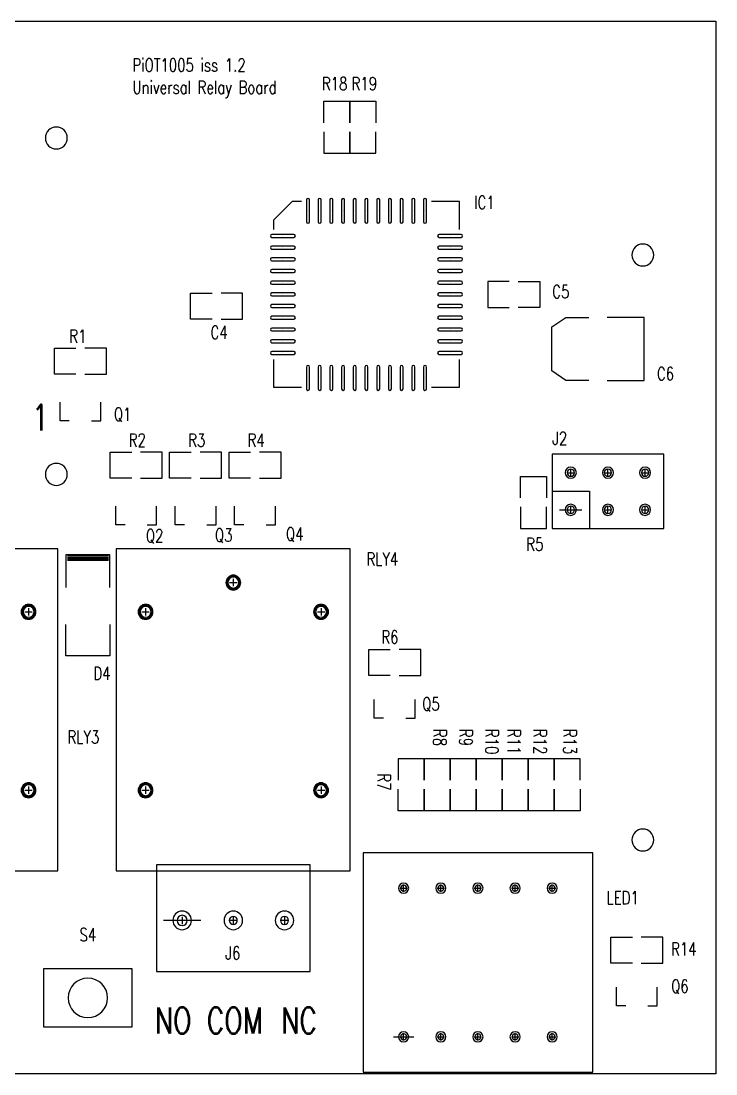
# Model space of a CAD drawing. Extents: x 0 to 110, y 0 to 72.
# Drawn here: x 62.5 to 110, y 0 to 72 of the extents above; entities that cross this region are included whole.
import ezdxf
from ezdxf.enums import TextEntityAlignment as Align

# ---------------------------------------------------------------- set-up
doc = ezdxf.new("R2010")
doc.units = 0
doc.layers.get('0').update_dxf_attribs({"linetype": 'CONTINUOUS'})
for name, color, linetype in [('BOARD_OUTLINE_00', 254, 'CONTINUOUS'), ('DRIL_SYMBOL', 254, 'CONTINUOUS'), ('PART_NAME_01', 254, 'CONTINUOUS'), ('PART_TOP_2DLINE_00', 254, 'CONTINUOUS'), ('PART_TOP_2DLINE_01', 254, 'CONTINUOUS'), ('TEXT_26', 255, 'CONTINUOUS')]:
    doc.layers.add(name, color=color, linetype=linetype)
doc.styles.add('W0$127', font='simplex', dxfattribs={"width": 0.75})
doc.styles.add('W0$254', font='simplex', dxfattribs={"width": 0.75})

msp = doc.modelspace()

# ---------------------------------------------------------------- linework, layer by layer
for p, q in [((82.004, 59.772), (82.004, 58.274)), ((82.207, 58.274), (82.207, 59.772)), ((82.804, 59.772), (82.804, 58.274)), ((83.007, 58.274), (83.007, 59.772)), ((83.604, 59.772), (83.604, 58.274)), ((83.807, 58.274), (83.807, 59.772)), ((84.404, 59.772), (84.404, 58.274)), ((84.607, 58.274), (84.607, 59.772)), ((85.204, 59.772), (85.204, 58.274)), ((85.407, 58.274), (85.407, 59.772)), ((86.004, 59.772), (86.004, 58.274)), ((86.208, 58.274), (86.208, 59.772)), ((86.804, 59.772), (86.804, 58.274)), ((87.008, 58.274), (87.008, 59.772)), ((87.605, 59.772), (87.605, 58.274)), ((87.808, 58.274), (87.808, 59.772)), ((88.405, 59.772), (88.405, 58.274)), ((88.608, 58.274), (88.608, 59.772)), ((89.205, 59.772), (89.205, 58.274)), ((89.408, 58.274), (89.408, 59.772)), ((90.005, 59.772), (90.005, 58.274)), ((90.208, 58.274), (90.208, 59.772)), ((82.105, 59.023), (82.105, 59.023)), ((82.105, 59.023), (82.105, 59.023)), ((82.105, 59.023), (82.105, 59.023)), ((82.105, 59.023), (82.105, 59.023)), ((82.105, 59.023), (82.105, 59.023)), ((82.105, 59.023), (82.105, 59.023)), ((82.105, 59.023), (82.105, 59.023)), ((82.105, 59.023), (82.105, 59.023)), ((82.906, 59.023), (82.906, 59.023)), ((82.906, 59.023), (82.906, 59.023)), ((82.906, 59.023), (82.906, 59.023)), ((82.906, 59.023), (82.906, 59.023)), ((82.906, 59.023), (82.906, 59.023)), ((82.906, 59.023), (82.906, 59.023)), ((82.906, 59.023), (82.906, 59.023)), ((82.906, 59.023), (82.906, 59.023)), ((83.706, 59.023), (83.706, 59.023)), ((83.706, 59.023), (83.706, 59.023)), ((83.706, 59.023), (83.706, 59.023)), ((83.706, 59.023), (83.706, 59.023)), ((83.706, 59.023), (83.706, 59.023)), ((83.706, 59.023), (83.706, 59.023)), ((83.706, 59.023), (83.706, 59.023)), ((83.706, 59.023), (83.706, 59.023)), ((84.506, 59.023), (84.506, 59.023)), ((84.506, 59.023), (84.506, 59.023)), ((84.506, 59.023), (84.506, 59.023)), ((84.506, 59.023), (84.506, 59.023)), ((84.506, 59.023), (84.506, 59.023)), ((84.506, 59.023), (84.506, 59.023)), ((84.506, 59.023), (84.506, 59.023)), ((84.506, 59.023), (84.506, 59.023)), ((85.306, 59.023), (85.306, 59.023)), ((85.306, 59.023), (85.306, 59.023)), ((85.306, 59.023), (85.306, 59.023)), ((85.306, 59.023), (85.306, 59.023)), ((85.306, 59.023), (85.306, 59.023)), ((85.306, 59.023), (85.306, 59.023)), ((85.306, 59.023), (85.306, 59.023)), ((85.306, 59.023), (85.306, 59.023)), ((86.106, 59.023), (86.106, 59.023)), ((86.106, 59.023), (86.106, 59.023)), ((86.106, 59.023), (86.106, 59.023)), ((86.106, 59.023), (86.106, 59.023)), ((86.106, 59.023), (86.106, 59.023)), ((86.106, 59.023), (86.106, 59.023)), ((86.106, 59.023), (86.106, 59.023)), ((86.106, 59.023), (86.106, 59.023)), ((86.906, 59.023), (86.906, 59.023)), ((86.906, 59.023), (86.906, 59.023)), ((86.906, 59.023), (86.906, 59.023)), ((86.906, 59.023), (86.906, 59.023)), ((86.906, 59.023), (86.906, 59.023)), ((86.906, 59.023), (86.906, 59.023)), ((86.906, 59.023), (86.906, 59.023)), ((86.906, 59.023), (86.906, 59.023)), ((87.706, 59.023), (87.706, 59.023)), ((87.706, 59.023), (87.706, 59.023)), ((87.706, 59.023), (87.706, 59.023)), ((87.706, 59.023), (87.706, 59.023)), ((87.706, 59.023), (87.706, 59.023)), ((87.706, 59.023), (87.706, 59.023)), ((87.706, 59.023), (87.706, 59.023)), ((87.706, 59.023), (87.706, 59.023)), ((88.506, 59.023), (88.506, 59.023)), ((88.506, 59.023), (88.506, 59.023)), ((88.506, 59.023), (88.506, 59.023)), ((88.506, 59.023), (88.506, 59.023)), ((88.506, 59.023), (88.506, 59.023)), ((88.506, 59.023), (88.506, 59.023)), ((88.506, 59.023), (88.506, 59.023)), ((88.506, 59.023), (88.506, 59.023)), ((89.306, 59.023), (89.306, 59.023)), ((89.306, 59.023), (89.306, 59.023)), ((89.306, 59.023), (89.306, 59.023)), ((89.306, 59.023), (89.306, 59.023)), ((89.306, 59.023), (89.306, 59.023)), ((89.306, 59.023), (89.306, 59.023)), ((89.306, 59.023), (89.306, 59.023)), ((89.306, 59.023), (89.306, 59.023)), ((90.106, 59.023), (90.106, 59.023)), ((90.106, 59.023), (90.106, 59.023)), ((90.106, 59.023), (90.106, 59.023)), ((90.106, 59.023), (90.106, 59.023)), ((90.106, 59.023), (90.106, 59.023)), ((90.106, 59.023), (90.106, 59.023)), ((90.106, 59.023), (90.106, 59.023)), ((90.106, 59.023), (90.106, 59.023)), ((81.14, 57.41), (79.642, 57.41)), ((79.642, 57.207), (81.14, 57.207)), ((80.391, 57.309), (80.391, 57.309)), ((80.391, 57.309), (80.391, 57.309)), ((80.391, 57.309), (80.391, 57.309)), ((80.391, 57.309), (80.391, 57.309)), ((80.391, 57.309), (80.391, 57.309)), ((80.391, 57.309), (80.391, 57.309)), ((80.391, 57.309), (80.391, 57.309)), ((80.391, 57.309), (80.391, 57.309)), ((92.57, 57.41), (91.072, 57.41)), ((91.072, 57.207), (92.57, 57.207)), ((91.821, 57.309), (91.821, 57.309)), ((91.821, 57.309), (91.821, 57.309)), ((91.821, 57.309), (91.821, 57.309)), ((91.821, 57.309), (91.821, 57.309)), ((91.821, 57.309), (91.821, 57.309)), ((91.821, 57.309), (91.821, 57.309)), ((91.821, 57.309), (91.821, 57.309)), ((91.821, 57.309), (91.821, 57.309)), ((81.14, 56.61), (79.642, 56.61)), ((79.642, 56.407), (81.14, 56.407)), ((80.391, 56.508), (80.391, 56.508)), ((80.391, 56.508), (80.391, 56.508)), ((80.391, 56.508), (80.391, 56.508)), ((80.391, 56.508), (80.391, 56.508)), ((80.391, 56.508), (80.391, 56.508)), ((80.391, 56.508), (80.391, 56.508)), ((80.391, 56.508), (80.391, 56.508)), ((80.391, 56.508), (80.391, 56.508)), ((92.57, 56.61), (91.072, 56.61)), ((91.072, 56.407), (92.57, 56.407)), ((91.821, 56.508), (91.821, 56.508)), ((91.821, 56.508), (91.821, 56.508)), ((91.821, 56.508), (91.821, 56.508)), ((91.821, 56.508), (91.821, 56.508)), ((91.821, 56.508), (91.821, 56.508)), ((91.821, 56.508), (91.821, 56.508)), ((91.821, 56.508), (91.821, 56.508)), ((91.821, 56.508), (91.821, 56.508)), ((81.14, 55.81), (79.642, 55.81)), ((79.642, 55.607), (81.14, 55.607)), ((80.391, 55.708), (80.391, 55.708)), ((80.391, 55.708), (80.391, 55.708)), ((80.391, 55.708), (80.391, 55.708)), ((80.391, 55.708), (80.391, 55.708)), ((80.391, 55.708), (80.391, 55.708)), ((80.391, 55.708), (80.391, 55.708)), ((80.391, 55.708), (80.391, 55.708)), ((80.391, 55.708), (80.391, 55.708)), ((92.57, 55.81), (91.072, 55.81)), ((91.072, 55.607), (92.57, 55.607)), ((91.821, 55.708), (91.821, 55.708)), ((91.821, 55.708), (91.821, 55.708)), ((91.821, 55.708), (91.821, 55.708)), ((91.821, 55.708), (91.821, 55.708)), ((91.821, 55.708), (91.821, 55.708)), ((91.821, 55.708), (91.821, 55.708)), ((91.821, 55.708), (91.821, 55.708)), ((91.821, 55.708), (91.821, 55.708)), ((81.14, 55.01), (79.642, 55.01)), ((79.642, 54.807), (81.14, 54.807)), ((80.391, 54.908), (80.391, 54.908)), ((80.391, 54.908), (80.391, 54.908)), ((80.391, 54.908), (80.391, 54.908)), ((80.391, 54.908), (80.391, 54.908)), ((80.391, 54.908), (80.391, 54.908)), ((80.391, 54.908), (80.391, 54.908)), ((80.391, 54.908), (80.391, 54.908)), ((80.391, 54.908), (80.391, 54.908)), ((92.57, 55.01), (91.072, 55.01)), ((91.072, 54.807), (92.57, 54.807)), ((91.821, 54.908), (91.821, 54.908)), ((91.821, 54.908), (91.821, 54.908)), ((91.821, 54.908), (91.821, 54.908)), ((91.821, 54.908), (91.821, 54.908)), ((91.821, 54.908), (91.821, 54.908)), ((91.821, 54.908), (91.821, 54.908)), ((91.821, 54.908), (91.821, 54.908)), ((91.821, 54.908), (91.821, 54.908)), ((81.14, 54.21), (79.642, 54.21)), ((79.642, 54.007), (81.14, 54.007)), ((80.391, 54.108), (80.391, 54.108)), ((80.391, 54.108), (80.391, 54.108)), ((80.391, 54.108), (80.391, 54.108)), ((80.391, 54.108), (80.391, 54.108)), ((80.391, 54.108), (80.391, 54.108)), ((80.391, 54.108), (80.391, 54.108)), ((80.391, 54.108), (80.391, 54.108)), ((80.391, 54.108), (80.391, 54.108)), ((92.57, 54.21), (91.072, 54.21)), ((91.072, 54.007), (92.57, 54.007)), ((91.821, 54.108), (91.821, 54.108)), ((91.821, 54.108), (91.821, 54.108)), ((91.821, 54.108), (91.821, 54.108)), ((91.821, 54.108), (91.821, 54.108)), ((91.821, 54.108), (91.821, 54.108)), ((91.821, 54.108), (91.821, 54.108)), ((91.821, 54.108), (91.821, 54.108)), ((91.821, 54.108), (91.821, 54.108)), ((81.14, 53.41), (79.642, 53.41)), ((80.391, 53.308), (80.391, 53.308)), ((80.391, 53.308), (80.391, 53.308)), ((80.391, 53.308), (80.391, 53.308)), ((80.391, 53.308), (80.391, 53.308)), ((80.391, 53.308), (80.391, 53.308)), ((80.391, 53.308), (80.391, 53.308)), ((80.391, 53.308), (80.391, 53.308)), ((80.391, 53.308), (80.391, 53.308)), ((92.57, 53.41), (91.072, 53.41)), ((91.821, 53.308), (91.821, 53.308)), ((91.821, 53.308), (91.821, 53.308)), ((91.821, 53.308), (91.821, 53.308)), ((91.821, 53.308), (91.821, 53.308)), ((91.821, 53.308), (91.821, 53.308)), ((91.821, 53.308), (91.821, 53.308)), ((91.821, 53.308), (91.821, 53.308)), ((91.821, 53.308), (91.821, 53.308)), ((79.642, 53.206), (81.14, 53.206)), ((81.14, 52.609), (79.642, 52.609)), ((91.072, 53.206), (92.57, 53.206)), ((92.57, 52.609), (91.072, 52.609)), ((79.642, 52.406), (81.14, 52.406)), ((80.391, 52.508), (80.391, 52.508)), ((80.391, 52.508), (80.391, 52.508)), ((80.391, 52.508), (80.391, 52.508)), ((80.391, 52.508), (80.391, 52.508)), ((80.391, 52.508), (80.391, 52.508)), ((80.391, 52.508), (80.391, 52.508)), ((80.391, 52.508), (80.391, 52.508)), ((80.391, 52.508), (80.391, 52.508)), ((91.072, 52.406), (92.57, 52.406)), ((91.821, 52.508), (91.821, 52.508)), ((91.821, 52.508), (91.821, 52.508)), ((91.821, 52.508), (91.821, 52.508)), ((91.821, 52.508), (91.821, 52.508)), ((91.821, 52.508), (91.821, 52.508)), ((91.821, 52.508), (91.821, 52.508)), ((91.821, 52.508), (91.821, 52.508)), ((91.821, 52.508), (91.821, 52.508)), ((81.14, 51.809), (79.642, 51.809)), ((79.642, 51.606), (81.14, 51.606)), ((80.391, 51.708), (80.391, 51.708)), ((80.391, 51.708), (80.391, 51.708)), ((80.391, 51.708), (80.391, 51.708)), ((80.391, 51.708), (80.391, 51.708)), ((80.391, 51.708), (80.391, 51.708)), ((80.391, 51.708), (80.391, 51.708)), ((80.391, 51.708), (80.391, 51.708)), ((80.391, 51.708), (80.391, 51.708)), ((92.57, 51.809), (91.072, 51.809)), ((91.072, 51.606), (92.57, 51.606)), ((91.821, 51.708), (91.821, 51.708)), ((91.821, 51.708), (91.821, 51.708)), ((91.821, 51.708), (91.821, 51.708)), ((91.821, 51.708), (91.821, 51.708)), ((91.821, 51.708), (91.821, 51.708)), ((91.821, 51.708), (91.821, 51.708)), ((91.821, 51.708), (91.821, 51.708)), ((91.821, 51.708), (91.821, 51.708)), ((81.14, 51.009), (79.642, 51.009)), ((79.642, 50.806), (81.14, 50.806)), ((80.391, 50.908), (80.391, 50.908)), ((80.391, 50.908), (80.391, 50.908)), ((80.391, 50.908), (80.391, 50.908)), ((80.391, 50.908), (80.391, 50.908)), ((80.391, 50.908), (80.391, 50.908)), ((80.391, 50.908), (80.391, 50.908)), ((80.391, 50.908), (80.391, 50.908)), ((80.391, 50.908), (80.391, 50.908)), ((92.57, 51.009), (91.072, 51.009)), ((91.072, 50.806), (92.57, 50.806)), ((91.821, 50.908), (91.821, 50.908)), ((91.821, 50.908), (91.821, 50.908)), ((91.821, 50.908), (91.821, 50.908)), ((91.821, 50.908), (91.821, 50.908)), ((91.821, 50.908), (91.821, 50.908)), ((91.821, 50.908), (91.821, 50.908)), ((91.821, 50.908), (91.821, 50.908)), ((91.821, 50.908), (91.821, 50.908)), ((81.14, 50.209), (79.642, 50.209)), ((79.642, 50.006), (81.14, 50.006)), ((80.391, 50.108), (80.391, 50.108)), ((80.391, 50.108), (80.391, 50.108)), ((80.391, 50.108), (80.391, 50.108)), ((80.391, 50.108), (80.391, 50.108)), ((80.391, 50.108), (80.391, 50.108)), ((80.391, 50.108), (80.391, 50.108)), ((80.391, 50.108), (80.391, 50.108)), ((80.391, 50.108), (80.391, 50.108)), ((92.57, 50.209), (91.072, 50.209)), ((91.072, 50.006), (92.57, 50.006)), ((91.821, 50.108), (91.821, 50.108)), ((91.821, 50.108), (91.821, 50.108)), ((91.821, 50.108), (91.821, 50.108)), ((91.821, 50.108), (91.821, 50.108)), ((91.821, 50.108), (91.821, 50.108)), ((91.821, 50.108), (91.821, 50.108)), ((91.821, 50.108), (91.821, 50.108)), ((91.821, 50.108), (91.821, 50.108)), ((81.14, 49.409), (79.642, 49.409)), ((79.642, 49.206), (81.14, 49.206)), ((80.391, 49.307), (80.391, 49.307)), ((80.391, 49.307), (80.391, 49.307)), ((80.391, 49.307), (80.391, 49.307)), ((80.391, 49.307), (80.391, 49.307)), ((80.391, 49.307), (80.391, 49.307)), ((80.391, 49.307), (80.391, 49.307)), ((80.391, 49.307), (80.391, 49.307)), ((80.391, 49.307), (80.391, 49.307)), ((92.57, 49.409), (91.072, 49.409)), ((91.072, 49.206), (92.57, 49.206)), ((91.821, 49.307), (91.821, 49.307)), ((91.821, 49.307), (91.821, 49.307)), ((91.821, 49.307), (91.821, 49.307)), ((91.821, 49.307), (91.821, 49.307)), ((91.821, 49.307), (91.821, 49.307)), ((91.821, 49.307), (91.821, 49.307)), ((91.821, 49.307), (91.821, 49.307)), ((91.821, 49.307), (91.821, 49.307)), ((82.004, 48.342), (82.004, 46.844)), ((82.207, 46.844), (82.207, 48.342)), ((82.804, 48.342), (82.804, 46.844)), ((83.007, 46.844), (83.007, 48.342)), ((83.604, 48.342), (83.604, 46.844)), ((83.807, 46.844), (83.807, 48.342)), ((84.404, 48.342), (84.404, 46.844)), ((84.607, 46.844), (84.607, 48.342)), ((85.204, 48.342), (85.204, 46.844)), ((85.407, 46.844), (85.407, 48.342)), ((86.004, 48.342), (86.004, 46.844)), ((86.208, 46.844), (86.208, 48.342)), ((86.804, 48.342), (86.804, 46.844)), ((87.008, 46.844), (87.008, 48.342)), ((87.605, 48.342), (87.605, 46.844)), ((87.808, 46.844), (87.808, 48.342)), ((88.405, 48.342), (88.405, 46.844)), ((88.608, 46.844), (88.608, 48.342)), ((89.205, 48.342), (89.205, 46.844)), ((89.408, 46.844), (89.408, 48.342)), ((90.005, 48.342), (90.005, 46.844)), ((90.208, 46.844), (90.208, 48.342)), ((82.105, 47.593), (82.105, 47.593)), ((82.105, 47.593), (82.105, 47.593)), ((82.105, 47.593), (82.105, 47.593)), ((82.105, 47.593), (82.105, 47.593)), ((82.105, 47.593), (82.105, 47.593)), ((82.105, 47.593), (82.105, 47.593)), ((82.105, 47.593), (82.105, 47.593)), ((82.105, 47.593), (82.105, 47.593)), ((82.906, 47.593), (82.906, 47.593)), ((82.906, 47.593), (82.906, 47.593)), ((82.906, 47.593), (82.906, 47.593)), ((82.906, 47.593), (82.906, 47.593)), ((82.906, 47.593), (82.906, 47.593)), ((82.906, 47.593), (82.906, 47.593)), ((82.906, 47.593), (82.906, 47.593)), ((82.906, 47.593), (82.906, 47.593)), ((83.706, 47.593), (83.706, 47.593)), ((83.706, 47.593), (83.706, 47.593)), ((83.706, 47.593), (83.706, 47.593)), ((83.706, 47.593), (83.706, 47.593)), ((83.706, 47.593), (83.706, 47.593)), ((83.706, 47.593), (83.706, 47.593)), ((83.706, 47.593), (83.706, 47.593)), ((83.706, 47.593), (83.706, 47.593)), ((84.506, 47.593), (84.506, 47.593)), ((84.506, 47.593), (84.506, 47.593)), ((84.506, 47.593), (84.506, 47.593)), ((84.506, 47.593), (84.506, 47.593)), ((84.506, 47.593), (84.506, 47.593)), ((84.506, 47.593), (84.506, 47.593)), ((84.506, 47.593), (84.506, 47.593)), ((84.506, 47.593), (84.506, 47.593)), ((85.306, 47.593), (85.306, 47.593)), ((85.306, 47.593), (85.306, 47.593)), ((85.306, 47.593), (85.306, 47.593)), ((85.306, 47.593), (85.306, 47.593)), ((85.306, 47.593), (85.306, 47.593)), ((85.306, 47.593), (85.306, 47.593)), ((85.306, 47.593), (85.306, 47.593)), ((85.306, 47.593), (85.306, 47.593)), ((86.106, 47.593), (86.106, 47.593)), ((86.106, 47.593), (86.106, 47.593)), ((86.106, 47.593), (86.106, 47.593)), ((86.106, 47.593), (86.106, 47.593)), ((86.106, 47.593), (86.106, 47.593)), ((86.106, 47.593), (86.106, 47.593)), ((86.106, 47.593), (86.106, 47.593)), ((86.106, 47.593), (86.106, 47.593)), ((86.906, 47.593), (86.906, 47.593)), ((86.906, 47.593), (86.906, 47.593)), ((86.906, 47.593), (86.906, 47.593)), ((86.906, 47.593), (86.906, 47.593)), ((86.906, 47.593), (86.906, 47.593)), ((86.906, 47.593), (86.906, 47.593)), ((86.906, 47.593), (86.906, 47.593)), ((86.906, 47.593), (86.906, 47.593)), ((87.706, 47.593), (87.706, 47.593)), ((87.706, 47.593), (87.706, 47.593)), ((87.706, 47.593), (87.706, 47.593)), ((87.706, 47.593), (87.706, 47.593)), ((87.706, 47.593), (87.706, 47.593)), ((87.706, 47.593), (87.706, 47.593)), ((87.706, 47.593), (87.706, 47.593)), ((87.706, 47.593), (87.706, 47.593)), ((88.506, 47.593), (88.506, 47.593)), ((88.506, 47.593), (88.506, 47.593)), ((88.506, 47.593), (88.506, 47.593)), ((88.506, 47.593), (88.506, 47.593)), ((88.506, 47.593), (88.506, 47.593)), ((88.506, 47.593), (88.506, 47.593)), ((88.506, 47.593), (88.506, 47.593)), ((88.506, 47.593), (88.506, 47.593)), ((89.306, 47.593), (89.306, 47.593)), ((89.306, 47.593), (89.306, 47.593)), ((89.306, 47.593), (89.306, 47.593)), ((89.306, 47.593), (89.306, 47.593)), ((89.306, 47.593), (89.306, 47.593)), ((89.306, 47.593), (89.306, 47.593)), ((89.306, 47.593), (89.306, 47.593)), ((89.306, 47.593), (89.306, 47.593)), ((90.106, 47.593), (90.106, 47.593)), ((90.106, 47.593), (90.106, 47.593)), ((90.106, 47.593), (90.106, 47.593)), ((90.106, 47.593), (90.106, 47.593)), ((90.106, 47.593), (90.106, 47.593)), ((90.106, 47.593), (90.106, 47.593)), ((90.106, 47.593), (90.106, 47.593)), ((90.106, 47.593), (90.106, 47.593)), ((99.314, 38.576), (100.838, 38.576)), ((99.314, 38.576), (100.838, 38.576)), ((74.77, 10.5), (72.23, 10.5)), ((74.77, 10.5), (72.23, 10.5)), ((87.948, 2.54), (89.344, 2.54)), ((87.948, 2.54), (89.344, 2.54))]:
    msp.add_line(p, q)
for centre, radius, start, end in [((64.9, 64), 0.749, 0, 180), ((64.9, 64), 0.749, 0, 180), ((64.9, 64), 0.749, 180, 0), ((64.9, 64), 0.749, 180, 0), ((82.105, 59.772), 0.102, 0, 180), ((82.906, 59.772), 0.102, 0, 180), ((83.706, 59.772), 0.102, 0, 180), ((84.506, 59.772), 0.102, 0, 180), ((85.306, 59.772), 0.102, 0, 180), ((86.106, 59.772), 0.102, 0, 180), ((86.906, 59.772), 0.102, 0, 180), ((87.706, 59.772), 0.102, 0, 180), ((88.506, 59.772), 0.102, 0, 180), ((89.306, 59.772), 0.102, 0, 180), ((90.106, 59.772), 0.102, 0, 180), ((82.105, 58.274), 0.102, 180, 0), ((82.906, 58.274), 0.102, 180, 0), ((83.706, 58.274), 0.102, 180, 0), ((84.506, 58.274), 0.102, 180, 0), ((85.306, 58.274), 0.102, 180, 0), ((86.106, 58.274), 0.102, 180, 0), ((86.906, 58.274), 0.102, 180, 0), ((87.706, 58.274), 0.102, 180, 0), ((88.506, 58.274), 0.102, 180, 0), ((89.306, 58.274), 0.102, 180, 0), ((90.106, 58.274), 0.102, 180, 0), ((79.642, 57.309), 0.102, 90, 270), ((81.14, 57.309), 0.102, 270, 90), ((91.072, 57.309), 0.102, 90, 270), ((92.57, 57.309), 0.102, 270, 90), ((79.642, 56.508), 0.102, 90, 270), ((81.14, 56.508), 0.102, 270, 90), ((91.072, 56.508), 0.102, 90, 270), ((92.57, 56.508), 0.102, 270, 90), ((105, 56), 0.749, 0, 180), ((105, 56), 0.749, 0, 180), ((79.642, 55.708), 0.102, 90, 270), ((81.14, 55.708), 0.102, 270, 90), ((91.072, 55.708), 0.102, 90, 270), ((92.57, 55.708), 0.102, 270, 90), ((105, 56), 0.749, 180, 0), ((105, 56), 0.749, 180, 0), ((79.642, 54.908), 0.102, 90, 270), ((81.14, 54.908), 0.102, 270, 90), ((91.072, 54.908), 0.102, 90, 270), ((92.57, 54.908), 0.102, 270, 90), ((79.642, 54.108), 0.102, 90, 270), ((81.14, 54.108), 0.102, 270, 90), ((91.072, 54.108), 0.102, 90, 270), ((92.57, 54.108), 0.102, 270, 90), ((79.642, 53.308), 0.102, 90, 270), ((81.14, 53.308), 0.102, 270, 90), ((91.072, 53.308), 0.102, 90, 270), ((92.57, 53.308), 0.102, 270, 90), ((79.642, 52.508), 0.102, 90, 270), ((81.14, 52.508), 0.102, 270, 90), ((91.072, 52.508), 0.102, 90, 270), ((92.57, 52.508), 0.102, 270, 90), ((79.642, 51.708), 0.102, 90, 270), ((81.14, 51.708), 0.102, 270, 90), ((91.072, 51.708), 0.102, 90, 270), ((92.57, 51.708), 0.102, 270, 90), ((79.642, 50.908), 0.102, 90, 270), ((81.14, 50.908), 0.102, 270, 90), ((91.072, 50.908), 0.102, 90, 270), ((92.57, 50.908), 0.102, 270, 90), ((79.642, 50.108), 0.102, 90, 270), ((81.14, 50.108), 0.102, 270, 90), ((91.072, 50.108), 0.102, 90, 270), ((92.57, 50.108), 0.102, 270, 90), ((79.642, 49.307), 0.102, 90, 270), ((81.14, 49.307), 0.102, 270, 90), ((91.072, 49.307), 0.102, 90, 270), ((92.57, 49.307), 0.102, 270, 90), ((82.105, 48.342), 0.102, 0, 180), ((82.906, 48.342), 0.102, 0, 180), ((83.706, 48.342), 0.102, 0, 180), ((84.506, 48.342), 0.102, 0, 180), ((85.306, 48.342), 0.102, 0, 180), ((86.106, 48.342), 0.102, 0, 180), ((86.906, 48.342), 0.102, 0, 180), ((87.706, 48.342), 0.102, 0, 180), ((88.506, 48.342), 0.102, 0, 180), ((89.306, 48.342), 0.102, 0, 180), ((90.106, 48.342), 0.102, 0, 180), ((82.105, 46.844), 0.102, 180, 0), ((82.906, 46.844), 0.102, 180, 0), ((83.706, 46.844), 0.102, 180, 0), ((84.506, 46.844), 0.102, 180, 0), ((85.306, 46.844), 0.102, 180, 0), ((86.106, 46.844), 0.102, 180, 0), ((86.906, 46.844), 0.102, 180, 0), ((87.706, 46.844), 0.102, 180, 0), ((88.506, 46.844), 0.102, 180, 0), ((89.306, 46.844), 0.102, 180, 0), ((90.106, 46.844), 0.102, 180, 0), ((64.9, 41), 0.749, 0, 180), ((64.9, 41), 0.749, 0, 180), ((100.076, 41.116), 0.381, 90, 270), ((100.076, 41.116), 0.381, 90, 270), ((100.076, 41.116), 0.381, 90, 270), ((100.076, 41.116), 0.248, 0, 180), ((100.076, 41.116), 0.248, 0, 180), ((100.076, 41.116), 0.248, 180, 0), ((100.076, 41.116), 0.248, 180, 0), ((100.076, 41.116), 0.381, 270, 90), ((100.076, 41.116), 0.381, 270, 90), ((100.076, 41.116), 0.381, 270, 90), ((102.616, 41.116), 0.381, 90, 270), ((102.616, 41.116), 0.381, 90, 270), ((102.616, 41.116), 0.381, 90, 270), ((102.616, 41.116), 0.248, 0, 180), ((102.616, 41.116), 0.248, 0, 180), ((102.616, 41.116), 0.248, 180, 0), ((102.616, 41.116), 0.248, 180, 0), ((102.616, 41.116), 0.381, 270, 90), ((102.616, 41.116), 0.381, 270, 90), ((102.616, 41.116), 0.381, 270, 90), ((105.156, 41.116), 0.381, 90, 270), ((105.156, 41.116), 0.381, 90, 270), ((105.156, 41.116), 0.381, 90, 270), ((105.156, 41.116), 0.248, 0, 180), ((105.156, 41.116), 0.248, 0, 180), ((105.156, 41.116), 0.248, 180, 0), ((105.156, 41.116), 0.248, 180, 0), ((105.156, 41.116), 0.381, 270, 90), ((105.156, 41.116), 0.381, 270, 90), ((105.156, 41.116), 0.381, 270, 90), ((64.9, 41), 0.749, 180, 0), ((64.9, 41), 0.749, 180, 0), ((100.076, 38.576), 0.381, 90, 270), ((100.076, 38.576), 0.381, 270, 90), ((102.616, 38.576), 0.381, 90, 270), ((102.616, 38.576), 0.381, 90, 270), ((102.616, 38.576), 0.381, 90, 270), ((102.616, 38.576), 0.381, 270, 90), ((102.616, 38.576), 0.381, 270, 90), ((102.616, 38.576), 0.381, 270, 90), ((105.156, 38.576), 0.381, 90, 270), ((105.156, 38.576), 0.381, 90, 270), ((105.156, 38.576), 0.381, 90, 270), ((105.156, 38.576), 0.381, 270, 90), ((105.156, 38.576), 0.381, 270, 90), ((105.156, 38.576), 0.381, 270, 90), ((100.076, 38.576), 0.248, 0, 180), ((100.076, 38.576), 0.248, 0, 180), ((100.076, 38.576), 0.248, 180, 0), ((100.076, 38.576), 0.248, 180, 0), ((102.616, 38.576), 0.248, 0, 180), ((102.616, 38.576), 0.248, 0, 180), ((102.616, 38.576), 0.248, 180, 0), ((102.616, 38.576), 0.248, 180, 0), ((105.156, 38.576), 0.248, 0, 180), ((105.156, 38.576), 0.248, 0, 180), ((105.156, 38.576), 0.248, 180, 0), ((105.156, 38.576), 0.248, 180, 0), ((77, 33.6), 0.508, 0, 180), ((77, 33.6), 0.508, 0, 180), ((77, 33.6), 0.445, 0, 180), ((77, 33.6), 0.375, 90, 270), ((77, 33.6), 0.375, 90, 270), ((77, 33.6), 0.375, 270, 90), ((77, 33.6), 0.375, 270, 90), ((77, 33.6), 0.508, 180, 0), ((77, 33.6), 0.508, 180, 0), ((77, 33.6), 0.445, 180, 0), ((63, 31.6), 0.508, 0, 180), ((63, 31.6), 0.508, 0, 180), ((63, 31.6), 0.444, 0, 180), ((63, 31.6), 0.375, 90, 270), ((63, 31.6), 0.375, 90, 270), ((63, 31.6), 0.375, 270, 90), ((63, 31.6), 0.375, 270, 90), ((71, 31.6), 0.508, 0, 180), ((71, 31.6), 0.508, 0, 180), ((71, 31.6), 0.445, 0, 180), ((71, 31.6), 0.375, 90, 270), ((71, 31.6), 0.375, 90, 270), ((71, 31.6), 0.375, 270, 90), ((71, 31.6), 0.375, 270, 90), ((83, 31.6), 0.508, 0, 180), ((83, 31.6), 0.508, 0, 180), ((83, 31.6), 0.445, 0, 180), ((83, 31.6), 0.375, 90, 270), ((83, 31.6), 0.375, 90, 270), ((83, 31.6), 0.375, 270, 90), ((83, 31.6), 0.375, 270, 90), ((63, 31.6), 0.508, 180, 0), ((63, 31.6), 0.508, 180, 0), ((63, 31.6), 0.444, 180, 0), ((71, 31.6), 0.508, 180, 0), ((71, 31.6), 0.508, 180, 0), ((71, 31.6), 0.445, 180, 0), ((83, 31.6), 0.508, 180, 0), ((83, 31.6), 0.508, 180, 0), ((83, 31.6), 0.445, 180, 0), ((63, 19.4), 0.508, 0, 180), ((63, 19.4), 0.508, 0, 180), ((63, 19.4), 0.444, 0, 180), ((63, 19.4), 0.375, 90, 270), ((63, 19.4), 0.375, 90, 270), ((63, 19.4), 0.375, 270, 90), ((63, 19.4), 0.375, 270, 90), ((71, 19.4), 0.508, 0, 180), ((71, 19.4), 0.508, 0, 180), ((71, 19.4), 0.445, 0, 180), ((71, 19.4), 0.375, 90, 270), ((71, 19.4), 0.375, 90, 270), ((71, 19.4), 0.375, 270, 90), ((71, 19.4), 0.375, 270, 90), ((83, 19.4), 0.508, 0, 180), ((83, 19.4), 0.508, 0, 180), ((83, 19.4), 0.445, 0, 180), ((83, 19.4), 0.375, 90, 270), ((83, 19.4), 0.375, 90, 270), ((83, 19.4), 0.375, 270, 90), ((83, 19.4), 0.375, 270, 90), ((63, 19.4), 0.508, 180, 0), ((63, 19.4), 0.508, 180, 0), ((63, 19.4), 0.444, 180, 0), ((71, 19.4), 0.508, 180, 0), ((71, 19.4), 0.508, 180, 0), ((71, 19.4), 0.445, 180, 0), ((83, 19.4), 0.508, 180, 0), ((83, 19.4), 0.508, 180, 0), ((83, 19.4), 0.445, 180, 0), ((105, 16), 0.749, 0, 180), ((105, 16), 0.749, 0, 180), ((105, 16), 0.749, 180, 0), ((105, 16), 0.749, 180, 0), ((88.646, 12.7), 0.349, 90, 270), ((88.646, 12.7), 0.349, 90, 270), ((88.646, 12.7), 0.349, 90, 270), ((88.646, 12.7), 0.349, 270, 90), ((88.646, 12.7), 0.349, 270, 90), ((88.646, 12.7), 0.349, 270, 90), ((91.186, 12.7), 0.349, 90, 270), ((91.186, 12.7), 0.349, 90, 270), ((91.186, 12.7), 0.349, 90, 270), ((91.186, 12.7), 0.349, 270, 90), ((91.186, 12.7), 0.349, 270, 90), ((91.186, 12.7), 0.349, 270, 90), ((93.726, 12.7), 0.349, 90, 270), ((93.726, 12.7), 0.349, 90, 270), ((93.726, 12.7), 0.349, 90, 270), ((93.726, 12.7), 0.349, 270, 90), ((93.726, 12.7), 0.349, 270, 90), ((93.726, 12.7), 0.349, 270, 90), ((96.266, 12.7), 0.349, 90, 270), ((96.266, 12.7), 0.349, 90, 270), ((96.266, 12.7), 0.349, 90, 270), ((96.266, 12.7), 0.349, 270, 90), ((96.266, 12.7), 0.349, 270, 90), ((96.266, 12.7), 0.349, 270, 90), ((98.806, 12.7), 0.349, 90, 270), ((98.806, 12.7), 0.349, 90, 270), ((98.806, 12.7), 0.349, 90, 270), ((98.806, 12.7), 0.349, 270, 90), ((98.806, 12.7), 0.349, 270, 90), ((98.806, 12.7), 0.349, 270, 90), ((88.646, 12.7), 0.203, 0, 180), ((88.646, 12.7), 0.203, 0, 180), ((88.646, 12.7), 0.203, 180, 0), ((88.646, 12.7), 0.203, 180, 0), ((91.186, 12.7), 0.203, 0, 180), ((91.186, 12.7), 0.203, 0, 180), ((91.186, 12.7), 0.203, 180, 0), ((91.186, 12.7), 0.203, 180, 0), ((93.726, 12.7), 0.203, 0, 180), ((93.726, 12.7), 0.203, 0, 180), ((93.726, 12.7), 0.203, 180, 0), ((93.726, 12.7), 0.203, 180, 0), ((96.266, 12.7), 0.203, 0, 180), ((96.266, 12.7), 0.203, 0, 180), ((96.266, 12.7), 0.203, 180, 0), ((96.266, 12.7), 0.203, 180, 0), ((98.806, 12.7), 0.203, 0, 180), ((98.806, 12.7), 0.203, 0, 180), ((98.806, 12.7), 0.203, 180, 0), ((98.806, 12.7), 0.203, 180, 0), ((73.5, 10.5), 0.635, 90, 270), ((73.5, 10.5), 0.349, 0, 180), ((73.5, 10.5), 0.349, 0, 180), ((73.5, 10.5), 0.635, 270, 90), ((77, 10.5), 0.635, 90, 270), ((77, 10.5), 0.635, 90, 270), ((77, 10.5), 0.635, 90, 270), ((77, 10.5), 0.635, 270, 90), ((77, 10.5), 0.635, 270, 90), ((77, 10.5), 0.635, 270, 90), ((80.5, 10.5), 0.635, 90, 270), ((80.5, 10.5), 0.635, 90, 270), ((80.5, 10.5), 0.635, 90, 270), ((80.5, 10.5), 0.635, 270, 90), ((80.5, 10.5), 0.635, 270, 90), ((80.5, 10.5), 0.635, 270, 90), ((73.5, 10.5), 0.349, 180, 0), ((73.5, 10.5), 0.349, 180, 0), ((77, 10.5), 0.275, 0, 180), ((77, 10.5), 0.275, 0, 180), ((77, 10.5), 0.275, 180, 0), ((77, 10.5), 0.275, 180, 0), ((80.5, 10.5), 0.275, 0, 180), ((80.5, 10.5), 0.275, 0, 180), ((80.5, 10.5), 0.275, 180, 0), ((80.5, 10.5), 0.275, 180, 0), ((88.646, 2.54), 0.349, 90, 270), ((88.646, 2.54), 0.349, 270, 90), ((91.186, 2.54), 0.349, 90, 270), ((91.186, 2.54), 0.349, 90, 270), ((91.186, 2.54), 0.349, 90, 270), ((91.186, 2.54), 0.349, 270, 90), ((91.186, 2.54), 0.349, 270, 90), ((91.186, 2.54), 0.349, 270, 90), ((93.726, 2.54), 0.349, 90, 270), ((93.726, 2.54), 0.349, 90, 270), ((93.726, 2.54), 0.349, 90, 270), ((93.726, 2.54), 0.349, 270, 90), ((93.726, 2.54), 0.349, 270, 90), ((93.726, 2.54), 0.349, 270, 90), ((96.266, 2.54), 0.349, 90, 270), ((96.266, 2.54), 0.349, 90, 270), ((96.266, 2.54), 0.349, 90, 270), ((96.266, 2.54), 0.349, 270, 90), ((96.266, 2.54), 0.349, 270, 90), ((96.266, 2.54), 0.349, 270, 90), ((98.806, 2.54), 0.349, 90, 270), ((98.806, 2.54), 0.349, 90, 270), ((98.806, 2.54), 0.349, 90, 270), ((98.806, 2.54), 0.349, 270, 90), ((98.806, 2.54), 0.349, 270, 90), ((98.806, 2.54), 0.349, 270, 90), ((88.646, 2.54), 0.203, 0, 180), ((88.646, 2.54), 0.203, 0, 180), ((88.646, 2.54), 0.203, 180, 0), ((88.646, 2.54), 0.203, 180, 0), ((91.186, 2.54), 0.203, 0, 180), ((91.186, 2.54), 0.203, 0, 180), ((91.186, 2.54), 0.203, 180, 0), ((91.186, 2.54), 0.203, 180, 0), ((93.726, 2.54), 0.203, 0, 180), ((93.726, 2.54), 0.203, 0, 180), ((93.726, 2.54), 0.203, 180, 0), ((93.726, 2.54), 0.203, 180, 0), ((96.266, 2.54), 0.203, 0, 180), ((96.266, 2.54), 0.203, 0, 180), ((96.266, 2.54), 0.203, 180, 0), ((96.266, 2.54), 0.203, 180, 0), ((98.806, 2.54), 0.203, 0, 180), ((98.806, 2.54), 0.203, 0, 180), ((98.806, 2.54), 0.203, 180, 0), ((98.806, 2.54), 0.203, 180, 0)]:
    msp.add_arc(centre, radius, start, end)
at = {"layer": 'BOARD_OUTLINE_00'}
for p, q in [((0, 72), (110, 72)), ((110, 72), (110, 0)), ((110, 0), (0, 0))]:
    msp.add_line(p, q, dxfattribs=at)
at = {"layer": 'DRIL_SYMBOL'}
for p, q in [((99.822, 41.116), (100.33, 41.116)), ((99.822, 41.116), (100.33, 41.116)), ((100.076, 40.862), (100.076, 41.37)), ((100.076, 40.862), (100.076, 41.37)), ((102.362, 41.116), (102.87, 41.116)), ((102.362, 41.116), (102.87, 41.116)), ((102.616, 40.862), (102.616, 41.37)), ((102.616, 40.862), (102.616, 41.37)), ((104.902, 41.116), (105.41, 41.116)), ((104.902, 41.116), (105.41, 41.116)), ((105.156, 40.862), (105.156, 41.37)), ((105.156, 40.862), (105.156, 41.37)), ((99.822, 38.576), (100.33, 38.576)), ((99.822, 38.576), (100.33, 38.576)), ((100.076, 38.322), (100.076, 38.83)), ((100.076, 38.322), (100.076, 38.83)), ((102.362, 38.576), (102.87, 38.576)), ((102.362, 38.576), (102.87, 38.576)), ((102.616, 38.322), (102.616, 38.83)), ((102.616, 38.322), (102.616, 38.83)), ((104.902, 38.576), (105.41, 38.576)), ((104.902, 38.576), (105.41, 38.576)), ((105.156, 38.322), (105.156, 38.83)), ((105.156, 38.322), (105.156, 38.83)), ((77, 33.854), (77, 33.346)), ((77, 33.854), (77, 33.346)), ((76.746, 33.6), (77.254, 33.6)), ((76.746, 33.6), (77.254, 33.6)), ((63, 31.854), (63, 31.346)), ((63, 31.854), (63, 31.346)), ((71, 31.854), (71, 31.346)), ((71, 31.854), (71, 31.346)), ((83, 31.854), (83, 31.346)), ((83, 31.854), (83, 31.346)), ((62.746, 31.6), (63.254, 31.6)), ((62.746, 31.6), (63.254, 31.6)), ((70.746, 31.6), (71.254, 31.6)), ((70.746, 31.6), (71.254, 31.6)), ((82.746, 31.6), (83.254, 31.6)), ((82.746, 31.6), (83.254, 31.6)), ((63, 19.654), (63, 19.146)), ((63, 19.654), (63, 19.146)), ((71, 19.654), (71, 19.146)), ((71, 19.654), (71, 19.146)), ((83, 19.654), (83, 19.146)), ((83, 19.654), (83, 19.146)), ((62.746, 19.4), (63.254, 19.4)), ((62.746, 19.4), (63.254, 19.4)), ((70.746, 19.4), (71.254, 19.4)), ((70.746, 19.4), (71.254, 19.4)), ((82.746, 19.4), (83.254, 19.4)), ((82.746, 19.4), (83.254, 19.4)), ((88.392, 12.7), (88.9, 12.7)), ((88.392, 12.7), (88.9, 12.7)), ((88.646, 12.446), (88.646, 12.954)), ((88.646, 12.446), (88.646, 12.954)), ((90.932, 12.7), (91.44, 12.7)), ((90.932, 12.7), (91.44, 12.7)), ((91.186, 12.446), (91.186, 12.954)), ((91.186, 12.446), (91.186, 12.954)), ((93.472, 12.7), (93.98, 12.7)), ((93.472, 12.7), (93.98, 12.7)), ((93.726, 12.446), (93.726, 12.954)), ((93.726, 12.446), (93.726, 12.954)), ((96.012, 12.7), (96.52, 12.7)), ((96.012, 12.7), (96.52, 12.7)), ((96.266, 12.446), (96.266, 12.954)), ((96.266, 12.446), (96.266, 12.954)), ((98.552, 12.7), (99.06, 12.7)), ((98.552, 12.7), (99.06, 12.7)), ((98.806, 12.446), (98.806, 12.954)), ((98.806, 12.446), (98.806, 12.954)), ((73.754, 10.5), (73.246, 10.5)), ((73.754, 10.5), (73.246, 10.5)), ((73.5, 10.754), (73.5, 10.246)), ((73.5, 10.754), (73.5, 10.246)), ((77.254, 10.5), (76.746, 10.5)), ((77.254, 10.5), (76.746, 10.5)), ((77, 10.754), (77, 10.246)), ((77, 10.754), (77, 10.246)), ((80.754, 10.5), (80.246, 10.5)), ((80.754, 10.5), (80.246, 10.5)), ((80.5, 10.754), (80.5, 10.246)), ((80.5, 10.754), (80.5, 10.246)), ((88.392, 2.54), (88.9, 2.54)), ((88.392, 2.54), (88.9, 2.54)), ((88.646, 2.286), (88.646, 2.794)), ((88.646, 2.286), (88.646, 2.794)), ((90.932, 2.54), (91.44, 2.54)), ((90.932, 2.54), (91.44, 2.54)), ((91.186, 2.286), (91.186, 2.794)), ((91.186, 2.286), (91.186, 2.794)), ((93.472, 2.54), (93.98, 2.54)), ((93.472, 2.54), (93.98, 2.54)), ((93.726, 2.286), (93.726, 2.794)), ((93.726, 2.286), (93.726, 2.794)), ((96.012, 2.54), (96.52, 2.54)), ((96.012, 2.54), (96.52, 2.54)), ((96.266, 2.286), (96.266, 2.794)), ((96.266, 2.286), (96.266, 2.794)), ((98.552, 2.54), (99.06, 2.54)), ((98.552, 2.54), (99.06, 2.54)), ((98.806, 2.286), (98.806, 2.794)), ((98.806, 2.286), (98.806, 2.794))]:
    msp.add_line(p, q, dxfattribs=at)
at = {"layer": 'PART_TOP_2DLINE_00'}
for p, q in [((83.185, 65.043), (83.185, 66.516)), ((83.185, 66.516), (84.963, 66.516)), ((84.963, 66.516), (84.963, 65.043)), ((84.963, 65.043), (84.963, 66.516)), ((84.963, 66.516), (86.741, 66.516)), ((86.741, 66.516), (86.741, 65.043)), ((83.185, 64.433), (83.185, 62.96)), ((84.963, 62.96), (84.963, 64.433)), ((84.963, 64.433), (84.963, 62.96)), ((86.741, 62.96), (86.741, 64.433)), ((83.185, 62.96), (84.963, 62.96)), ((84.963, 62.96), (86.741, 62.96)), ((81.026, 59.658), (79.756, 58.388)), ((81.661, 59.658), (81.026, 59.658)), ((92.456, 59.658), (90.551, 59.658)), ((92.456, 57.753), (92.456, 59.658)), ((79.756, 58.388), (79.756, 57.753)), ((95.865, 54.195), (94.392, 54.195)), ((94.392, 54.195), (94.392, 52.417)), ((96.474, 54.195), (97.948, 54.195)), ((97.948, 54.195), (97.948, 52.417)), ((74.082, 51.617), (74.082, 53.395)), ((74.082, 53.395), (75.556, 53.395)), ((77.638, 53.395), (76.165, 53.395)), ((77.638, 51.617), (77.638, 53.395)), ((94.392, 52.417), (95.865, 52.417)), ((97.948, 52.417), (96.474, 52.417)), ((75.556, 51.617), (74.082, 51.617)), ((76.165, 51.617), (77.638, 51.617)), ((98.783, 51.081), (99.733, 51.731)), ((99.733, 51.731), (101.298, 51.731)), ((105.083, 51.731), (102.568, 51.731)), ((105.083, 47.431), (105.083, 51.731)), ((98.783, 48.081), (98.783, 51.081)), ((64.77, 47.847), (64.77, 49.625)), ((64.77, 49.625), (66.243, 49.625)), ((68.326, 49.625), (66.853, 49.625)), ((68.326, 47.847), (68.326, 49.625)), ((79.756, 48.863), (79.756, 46.958)), ((92.456, 46.958), (92.456, 48.863)), ((66.243, 47.847), (64.77, 47.847)), ((66.853, 47.847), (68.326, 47.847)), ((99.733, 47.431), (98.783, 48.081)), ((79.756, 46.958), (81.661, 46.958)), ((90.551, 46.958), (92.456, 46.958)), ((101.298, 47.431), (99.733, 47.431)), ((102.568, 47.431), (105.083, 47.431)), ((65.151, 44.672), (65.151, 45.942)), ((67.945, 44.672), (67.945, 45.942)), ((65.786, 44.672), (65.151, 44.672)), ((67.31, 44.672), (67.945, 44.672)), ((68.58, 40.735), (68.58, 42.513)), ((68.58, 42.513), (70.053, 42.513)), ((72.136, 42.513), (70.663, 42.513)), ((72.136, 40.735), (72.136, 42.513)), ((72.644, 40.735), (72.644, 42.513)), ((72.644, 42.513), (74.117, 42.513)), ((76.2, 42.513), (74.727, 42.513)), ((76.2, 40.735), (76.2, 42.513)), ((76.708, 40.735), (76.708, 42.513)), ((76.708, 42.513), (78.181, 42.513)), ((80.264, 42.513), (78.791, 42.513)), ((80.264, 40.735), (80.264, 42.513)), ((106.426, 42.386), (98.806, 42.386)), ((98.806, 42.386), (98.806, 37.306)), ((106.426, 37.306), (106.426, 42.386)), ((70.053, 40.735), (68.58, 40.735)), ((70.663, 40.735), (72.136, 40.735)), ((74.117, 40.735), (72.644, 40.735)), ((74.727, 40.735), (76.2, 40.735)), ((78.181, 40.735), (76.708, 40.735)), ((78.791, 40.735), (80.264, 40.735)), ((96.647, 39.389), (96.647, 40.862)), ((96.647, 40.862), (98.425, 40.862)), ((98.425, 40.862), (98.425, 39.389)), ((98.806, 39.846), (101.346, 39.846)), ((101.346, 39.846), (101.346, 37.306)), ((68.961, 37.56), (68.961, 38.83)), ((71.755, 37.56), (71.755, 38.83)), ((73.025, 37.56), (73.025, 38.83)), ((75.819, 37.56), (75.819, 38.83)), ((77.089, 37.56), (77.089, 38.83)), ((79.883, 37.56), (79.883, 38.83)), ((96.647, 38.779), (96.647, 37.306)), ((98.425, 37.306), (98.425, 38.779)), ((69.596, 37.56), (68.961, 37.56)), ((71.12, 37.56), (71.755, 37.56)), ((73.66, 37.56), (73.025, 37.56)), ((75.184, 37.56), (75.819, 37.56)), ((77.724, 37.56), (77.089, 37.56)), ((79.248, 37.56), (79.883, 37.56)), ((96.647, 37.306), (98.425, 37.306)), ((98.806, 37.306), (106.426, 37.306)), ((65, 35.9), (49, 35.9)), ((65, 13.9), (65, 35.9)), ((68.556, 35.5), (65.556, 35.5)), ((65.556, 35.5), (65.556, 33.27)), ((68.556, 33.27), (68.556, 35.5)), ((69, 35.9), (69, 13.9)), ((85, 35.9), (69, 35.9)), ((85, 13.9), (85, 35.9)), ((65.556, 28.6), (65.556, 30.73)), ((68.556, 30.73), (68.556, 28.6)), ((86.257, 27.258), (86.257, 29.036)), ((86.257, 29.036), (87.73, 29.036)), ((89.813, 29.036), (88.34, 29.036)), ((89.813, 27.258), (89.813, 29.036)), ((68.556, 28.6), (65.556, 28.6)), ((87.73, 27.258), (86.257, 27.258)), ((88.34, 27.258), (89.813, 27.258)), ((86.638, 24.337), (86.638, 25.607)), ((89.432, 24.337), (89.432, 25.607)), ((87.273, 24.337), (86.638, 24.337)), ((88.797, 24.337), (89.432, 24.337)), ((90.043, 21.558), (88.265, 21.558)), ((88.265, 21.558), (88.265, 20.085)), ((90.043, 20.085), (90.043, 21.558)), ((91.821, 21.558), (90.043, 21.558)), ((90.043, 21.558), (90.043, 20.085)), ((91.821, 20.085), (91.821, 21.558)), ((93.599, 21.558), (91.821, 21.558)), ((91.821, 21.558), (91.821, 20.085)), ((95.377, 21.558), (93.599, 21.558)), ((93.599, 21.558), (93.599, 20.085)), ((93.599, 20.085), (93.599, 21.558)), ((97.155, 21.558), (95.377, 21.558)), ((95.377, 21.558), (95.377, 20.085)), ((95.377, 20.085), (95.377, 21.558)), ((97.155, 20.085), (97.155, 21.558)), ((98.933, 21.558), (97.155, 21.558)), ((97.155, 21.558), (97.155, 20.085)), ((98.933, 20.085), (98.933, 21.558)), ((100.711, 21.558), (98.933, 21.558)), ((98.933, 21.558), (98.933, 20.085)), ((100.711, 20.085), (100.711, 21.558)), ((88.265, 18.002), (88.265, 19.475)), ((90.043, 19.475), (90.043, 18.002)), ((90.043, 18.002), (90.043, 19.475)), ((91.821, 19.475), (91.821, 18.002)), ((91.821, 18.002), (91.821, 19.475)), ((93.599, 18.002), (93.599, 19.475)), ((93.599, 19.475), (93.599, 18.002)), ((95.377, 18.002), (95.377, 19.475)), ((95.377, 19.475), (95.377, 18.002)), ((97.155, 19.475), (97.155, 18.002)), ((97.155, 18.002), (97.155, 19.475)), ((98.933, 19.475), (98.933, 18.002)), ((98.933, 18.002), (98.933, 19.475)), ((100.711, 19.475), (100.711, 18.002)), ((90.043, 18.002), (88.265, 18.002)), ((91.821, 18.002), (90.043, 18.002)), ((93.599, 18.002), (91.821, 18.002)), ((95.377, 18.002), (93.599, 18.002)), ((97.155, 18.002), (95.377, 18.002)), ((98.933, 18.002), (97.155, 18.002)), ((100.711, 18.002), (98.933, 18.002)), ((101.576, 15.12), (85.876, 15.12)), ((85.876, 15.12), (85.876, 0.12)), ((101.576, 0.12), (101.576, 15.12)), ((49, 13.9), (65, 13.9)), ((69, 13.9), (85, 13.9)), ((82.25, 14.3), (71.75, 14.3)), ((71.75, 14.3), (71.75, 7)), ((82.25, 7), (82.25, 14.3)), ((102.814, 7.583), (102.814, 9.361)), ((102.814, 9.361), (104.287, 9.361)), ((106.37, 9.361), (104.897, 9.361)), ((106.37, 7.583), (106.37, 9.361)), ((104.287, 7.583), (102.814, 7.583)), ((104.897, 7.583), (106.37, 7.583)), ((71.75, 7), (82.25, 7)), ((103.195, 4.662), (103.195, 5.932)), ((105.989, 4.662), (105.989, 5.932)), ((103.83, 4.662), (103.195, 4.662)), ((105.354, 4.662), (105.989, 4.662)), ((85.876, 0.12), (101.576, 0.12))]:
    msp.add_line(p, q, dxfattribs=at)
for start, end in [(0, 180), (180, 0)]:
    msp.add_arc((67.056, 5.2), 1.346, start, end, dxfattribs=at)
at = {"layer": 'PART_TOP_2DLINE_01'}
for p, q in [((68.456, 35.4), (65.656, 35.4)), ((68.456, 35.3), (65.656, 35.3)), ((68.456, 35.2), (65.656, 35.2)), ((68.456, 35.1), (65.656, 35.1)), ((64.056, 7.2), (70.056, 7.2)), ((64.056, 3.2), (64.056, 7.2)), ((70.056, 7.2), (70.056, 3.2)), ((70.056, 3.2), (64.056, 3.2))]:
    msp.add_line(p, q, dxfattribs=at)

# ---------------------------------------------------------------- texts
at = {"layer": 'PART_NAME_01', "style": 'W0$127', "width": 0.75}
for s, p in [('R18', (83.058, 67.278)), ('R19', (85.09, 67.278)), ('IC1', (93.472, 59.15)), ('C5', (98.806, 53.054)), ('C4', (75.438, 50.26)), ('R1', (65.786, 50.006)), ('C6', (105.966, 47.436)), ('Q1', (68.834, 44.672)), ('R2', (69.85, 42.894)), ('R3', (73.914, 42.894)), ('R4', (77.978, 42.894)), ('J2', (98.806, 43.021)), ('Q2', (71.02, 36.357)), ('Q3', (75.748, 36.399)), ('Q4', (80.601, 36.482)), ('R5', (97.028, 35.782)), ('RLY4', (86.106, 34.758)), ('R6', (87.122, 29.432)), ('D4', (67.435, 26.943)), ('Q5', (89.916, 24.86)), ('RLY3', (65.665, 22.593)), ('J6', (76.454, 7.818)), ('R14', (106.934, 8.096)), ('Q6', (106.934, 5.556))]:
    msp.add_text(s, height=0.889, dxfattribs=at).set_placement(p)
for s, p in [('R8', (90.678, 23.59)), ('R9', (92.456, 23.59)), ('R10', (94.234, 23.59)), ('R11', (95.758, 23.59)), ('R12', (97.536, 23.59)), ('R13', (99.568, 23.59)), ('R7', (86.868, 20.542))]:
    msp.add_text(s, height=0.889, rotation=270, dxfattribs=at).set_placement(p)
for s, p in [('LED1', (103.625, 12.045)), ('S4', (67.056, 9.518))]:
    msp.add_text(s, height=0.889, dxfattribs=at).set_placement(p, align=Align.MIDDLE_CENTER)
at = {"layer": 'TEXT_26', "width": 0.75}
for s, height, style, p in [('PiOT1005 iss 1.2', 0.889, 'W0$127', (70.104, 68.548)), ('Universal Relay Board', 0.889, 'W0$127', (70.104, 67.024)), ('1', 1.778, 'W0$254', (63.229, 44.005)), ('NO', 1.778, 'W0$254', (71.628, 2.762)), ('COM', 1.778, 'W0$254', (75.184, 2.762)), ('NC', 1.778, 'W0$254', (80.264, 2.762))]:
    msp.add_text(s, height=height, dxfattribs=dict(at, style=style)).set_placement(p)

doc.saveas('drawing.dxf')
